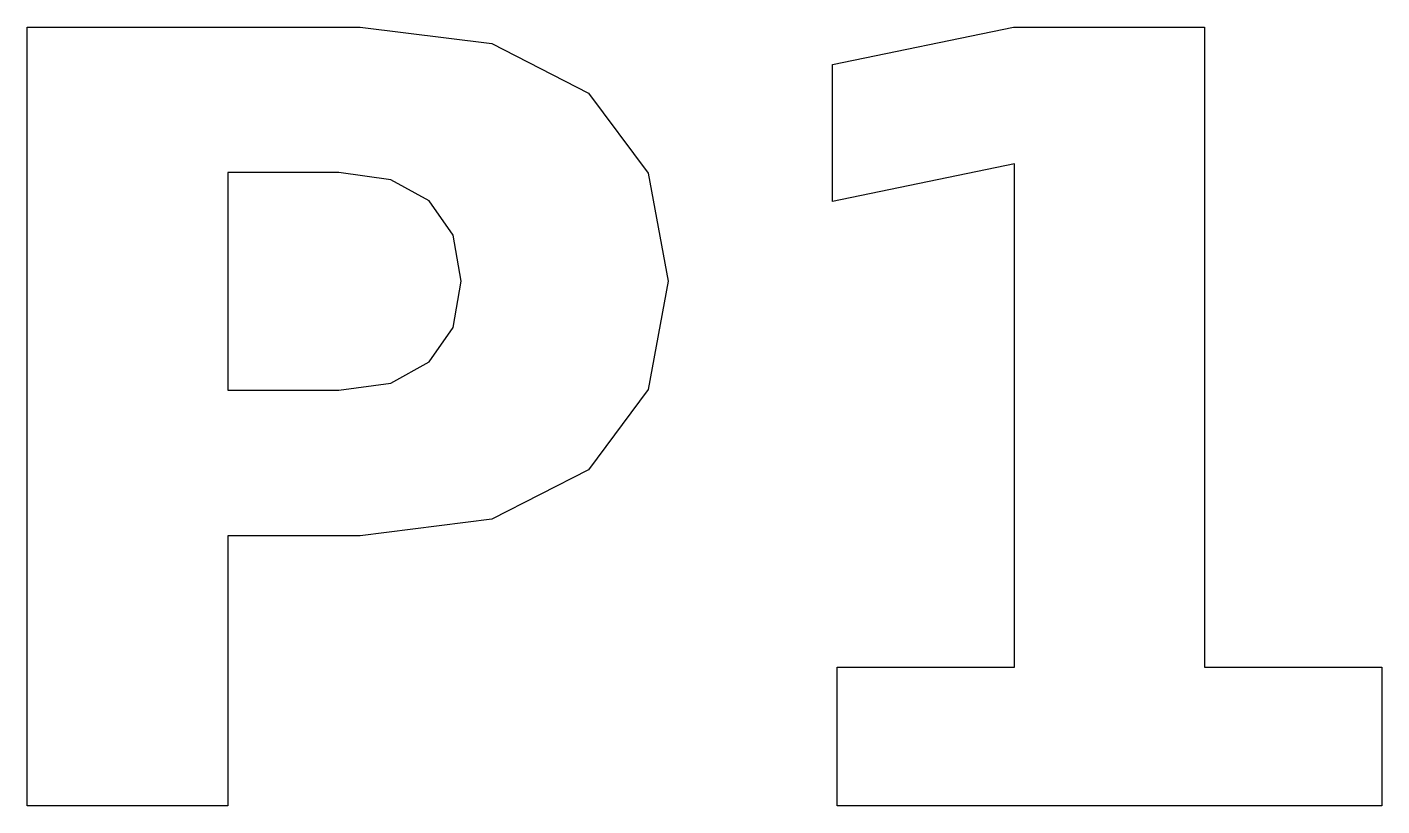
# Model space of a CAD drawing. Header units: millimetres. Extents: x 7.82 to 12.17, y 5.6 to 8.1.
import ezdxf

# ---------------------------------------------------------------- set-up
doc = ezdxf.new("R2010")
doc.units = ezdxf.units.MM

msp = doc.modelspace()

# ---------------------------------------------------------------- linework, layer by layer
for points in [[(8.8938, 8.1), (9.3156, 8.047), (9.6263, 7.8878), (9.8179, 7.6312), (9.8818, 7.2845), (9.8179, 6.9363), (9.6263, 6.6791), (9.3156, 6.5204), (8.8938, 6.4674), (8.4689, 6.4674), (8.4689, 5.6), (7.8244, 5.6), (7.8244, 8.1)], [(10.4246, 6.0452), (10.9941, 6.0452), (10.9941, 7.6612), (10.4096, 7.5406), (10.4096, 7.9794), (10.9904, 8.1), (11.6033, 8.1), (11.6033, 6.0452), (12.1729, 6.0452), (12.1729, 5.6), (10.4246, 5.6)], [(8.4689, 6.9347), (8.8252, 6.9347), (8.9915, 6.9574), (9.1151, 7.0257), (9.1919, 7.136), (9.2174, 7.2845), (9.1919, 7.4325), (9.1151, 7.5422), (8.9915, 7.6102), (8.8252, 7.6328), (8.4689, 7.6328)]]:
    msp.add_lwpolyline(points, close=True)

doc.saveas('drawing.dxf')
